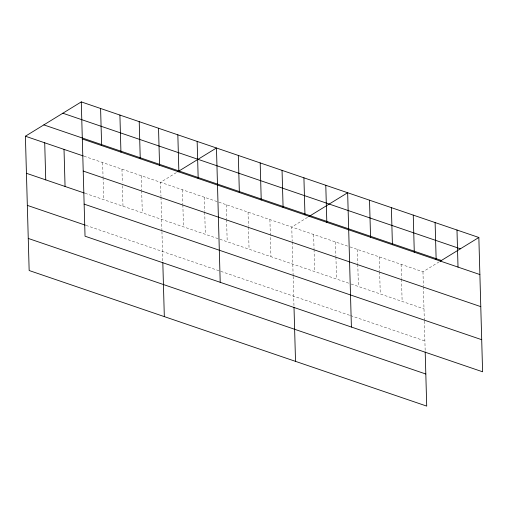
<?xml version="1.0" encoding="UTF-8"?>
<svg xmlns="http://www.w3.org/2000/svg" width="508" height="508" viewBox="0 0 508 508"><rect width="100%" height="100%" fill="white"/><g stroke="black" fill="none" stroke-linecap="round" stroke-linejoin="round"><path stroke-width="0.38" stroke-dasharray="2.54 1.91" d="M176.378 172.606L160.572 182.309L160.966 196.513M307.575 217.341L291.77 227.051L292.163 241.249M350.075 246.932L422.967 271.793L439.433 261.677M84.074 156.223L349.352 246.685M85.109 193.3L219.189 239.027M219.92 239.274L350.387 283.762M351.111 284.016L424.002 308.87M86.004 225.387L349.822 315.354M350.552 315.601L424.898 340.957M422.967 271.793L423.361 285.991M423.386 286.779L424.32 320.332M424.339 321.094L425.183 351.187M401.098 264.331L401.498 278.536M401.517 279.324L402.133 301.415M379.235 256.877L379.628 271.075M379.654 271.869L380.27 293.954M357.365 249.422L357.765 263.62M357.784 264.408L358.4 286.499M335.502 241.967L335.896 256.165M335.921 256.953L336.537 279.044M313.633 234.506L314.033 248.71M314.052 249.498L314.668 271.583M292.189 242.037L293.122 275.59M293.148 276.352L293.986 306.451M269.9 219.596L270.935 256.673M248.037 212.134L248.431 226.339M248.456 227.127L249.072 249.218M226.168 204.68L226.568 218.878M226.587 219.672L227.203 241.757M204.305 197.225L204.699 211.423M204.724 212.211L205.34 234.302M182.436 189.77L182.836 203.968M182.855 204.756L183.477 226.847M160.992 197.301L161.925 230.848M161.95 231.61L162.789 261.709M141.262 175.724L141.656 189.922M141.681 190.716L142.297 212.801M121.952 169.139L122.326 182.55M122.415 185.706L122.987 206.216M102.641 162.554L103.035 176.752M103.061 177.546L103.676 199.631"/><path stroke-width="0.76" d="M425.202 351.974L426.714 406.102L29.153 270.523L25.4 136.214L81.286 101.898L478.847 237.477L482.6 371.786L85.033 236.207L81.286 101.898M177.698 171.793L216.459 147.993L220.205 282.308M308.896 216.535L347.65 192.735L351.403 327.044M440.087 261.277L478.847 237.477M62.84 113.221L460.407 248.799M43.84 124.892L441.408 260.464M82.321 138.976L479.882 274.555M25.4 136.214L83.331 155.969M83.217 171.063L480.778 306.642M26.435 173.291L84.366 193.046M84.138 204.121L481.705 339.7M27.33 205.378L85.261 225.133M28.258 238.436L425.818 374.015M456.984 230.016L458.019 267.1M435.115 222.561L436.15 259.639M413.252 215.106L414.287 252.184M391.382 207.651L392.417 244.729M369.519 200.19L370.554 237.274M325.787 185.28L326.822 222.358M303.917 177.819L304.959 214.903M294.005 307.232L295.523 361.359M282.054 170.364L283.089 207.442M260.185 162.909L261.226 199.987M238.322 155.454L239.357 192.532M197.148 141.408L198.184 178.486M177.838 134.823L178.873 171.901M162.814 262.496L164.325 316.617M158.528 128.238L159.563 165.316M139.217 121.653L140.252 158.731M119.907 115.068L120.942 152.146M100.597 108.483L101.632 145.561M64.021 149.384L65.056 186.461M44.71 142.799L45.745 179.876"/></g></svg>
